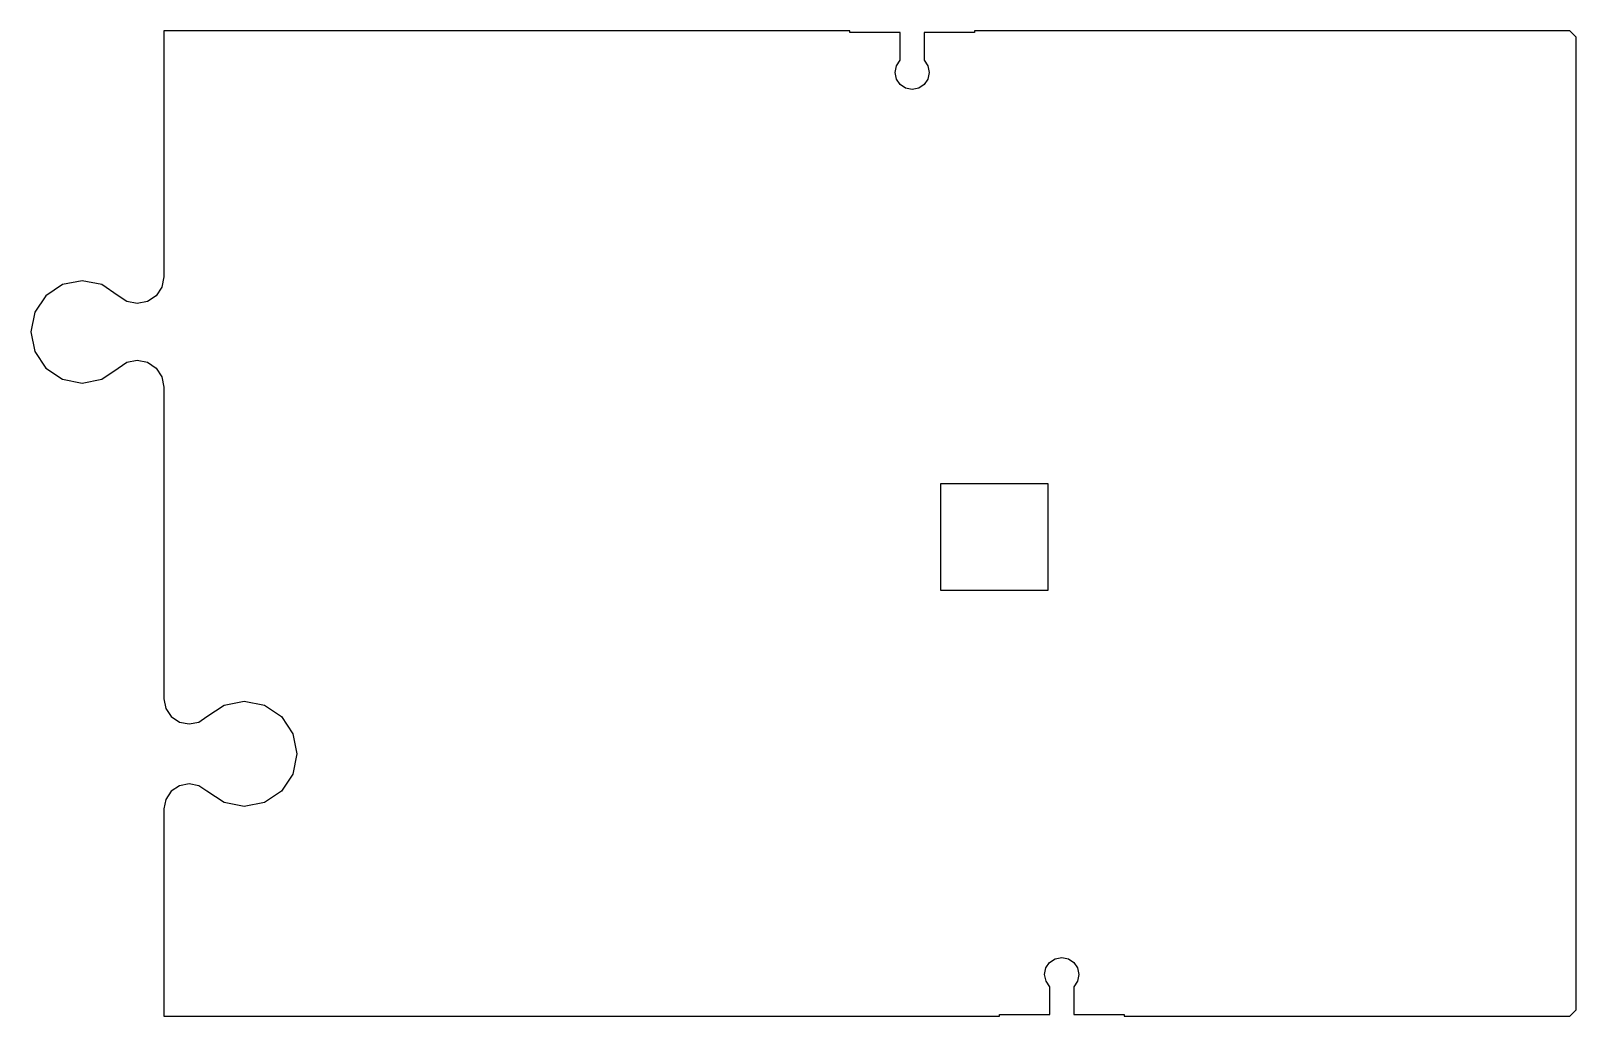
# Model space of a CAD drawing. Extents: x 0 to 5.86, y 0 to 3.73.
import ezdxf

# ---------------------------------------------------------------- set-up
doc = ezdxf.new("R2010")
doc.units = 0
doc.layers.get('0').update_dxf_attribs({"linetype": 'CONTINUOUS'})

msp = doc.modelspace()

# ---------------------------------------------------------------- linework, layer by layer
at = {"color": 4}
for p, q in [((3.1031, 3.7323), (0.5041, 3.7323)), ((0.5041, 3.7323), (0.5041, 2.8008)), ((3.1031, 3.7264), (3.1031, 3.7323)), ((3.2941, 3.7264), (3.1031, 3.7264)), ((3.2941, 3.6213), (3.2941, 3.7264)), ((3.5756, 3.7264), (3.3847, 3.7264)), ((3.3847, 3.7264), (3.3847, 3.6213)), ((5.8315, 3.7323), (3.5756, 3.7323)), ((3.5756, 3.7323), (3.5756, 3.7264)), ((5.8551, 3.7087), (5.8315, 3.7323)), ((5.8551, 0.0237), (5.8551, 3.7087)), ((3.2744, 3.5748), (3.2797, 3.6005)), ((3.2795, 3.5496), (3.2744, 3.5748)), ((3.2797, 3.6005), (3.2941, 3.6213)), ((3.3847, 3.6213), (3.399, 3.6005)), ((3.399, 3.6005), (3.4043, 3.5748)), ((3.4043, 3.5748), (3.3992, 3.5496)), ((3.2934, 3.5289), (3.2795, 3.5496)), ((3.3141, 3.515), (3.2934, 3.5289)), ((3.3394, 3.5099), (3.3141, 3.515)), ((3.3646, 3.515), (3.3394, 3.5099)), ((3.3853, 3.5289), (3.3646, 3.515)), ((3.3992, 3.5496), (3.3853, 3.5289)), ((0.1196, 2.7713), (0.0567, 2.7291)), ((0.1939, 2.7859), (0.1196, 2.7713)), ((0.2682, 2.7713), (0.1939, 2.7859)), ((0.3311, 2.7291), (0.2682, 2.7713)), ((0.4964, 2.762), (0.4744, 2.7291)), ((0.5041, 2.8008), (0.4964, 2.762)), ((0.0567, 2.7291), (0.0146, 2.6663)), ((0.3639, 2.7071), (0.3311, 2.7291)), ((0.4027, 2.6994), (0.3639, 2.7071)), ((0.4415, 2.7071), (0.4027, 2.6994)), ((0.4744, 2.7291), (0.4415, 2.7071)), ((0.0146, 2.6663), (0, 2.592)), ((0, 2.592), (0.0146, 2.5177)), ((0.0146, 2.5177), (0.0567, 2.4549)), ((0.3311, 2.4549), (0.3639, 2.4769)), ((0.3639, 2.4769), (0.4027, 2.4846)), ((0.4027, 2.4846), (0.4416, 2.4769)), ((0.4416, 2.4769), (0.4744, 2.4549)), ((0.0567, 2.4549), (0.1196, 2.4128)), ((0.1196, 2.4128), (0.1939, 2.3981)), ((0.1939, 2.3981), (0.2682, 2.4128)), ((0.2682, 2.4128), (0.3311, 2.4549)), ((0.4744, 2.4549), (0.4964, 2.422)), ((0.4964, 2.422), (0.5041, 2.3832)), ((0.5041, 2.3832), (0.5041, 1.2021)), ((3.4476, 1.6122), (3.4476, 2.0177)), ((3.4476, 2.0177), (3.8531, 2.0177)), ((3.8531, 2.0177), (3.8531, 1.6122)), ((3.8531, 1.6122), (3.4476, 1.6122)), ((0.5041, 1.2021), (0.5113, 1.1656)), ((0.6671, 1.1346), (0.7318, 1.1781)), ((0.7318, 1.1781), (0.8084, 1.1931)), ((0.8084, 1.1931), (0.8848, 1.1781)), ((0.8848, 1.1781), (0.9497, 1.1346)), ((0.5113, 1.1656), (0.5321, 1.1346)), ((0.5321, 1.1346), (0.563, 1.1139)), ((0.563, 1.1139), (0.5996, 1.1067)), ((0.5996, 1.1067), (0.6361, 1.1139)), ((0.6361, 1.1139), (0.6671, 1.1346)), ((0.9497, 1.1346), (0.9931, 1.0699)), ((0.9931, 1.0699), (1.0082, 0.9933)), ((1.0082, 0.9933), (0.9931, 0.9168)), ((0.5996, 0.88), (0.563, 0.8728)), ((0.6361, 0.8728), (0.5996, 0.88)), ((0.9931, 0.9168), (0.9497, 0.8521)), ((0.5113, 0.8211), (0.5041, 0.7846)), ((0.5321, 0.8521), (0.5113, 0.8211)), ((0.563, 0.8728), (0.5321, 0.8521)), ((0.6671, 0.8521), (0.6361, 0.8728)), ((0.7318, 0.8086), (0.6671, 0.8521)), ((0.9497, 0.8521), (0.8849, 0.8086)), ((0.5041, 0.7846), (0.5041, 0)), ((0.8084, 0.7935), (0.7318, 0.8086)), ((0.8849, 0.8086), (0.8084, 0.7935)), ((3.8413, 0.1575), (3.8464, 0.1828)), ((3.8464, 0.1828), (3.8603, 0.2034)), ((3.8603, 0.2034), (3.881, 0.2173)), ((3.881, 0.2173), (3.9063, 0.2224)), ((3.9063, 0.2224), (3.9315, 0.2173)), ((3.9315, 0.2173), (3.9522, 0.2034)), ((3.9522, 0.2034), (3.9661, 0.1828)), ((3.9661, 0.1828), (3.9712, 0.1575)), ((3.8466, 0.1319), (3.8413, 0.1575)), ((3.861, 0.111), (3.8466, 0.1319)), ((3.9659, 0.1319), (3.9516, 0.111)), ((3.9712, 0.1575), (3.9659, 0.1319)), ((3.861, 0.0059), (3.861, 0.111)), ((3.9516, 0.111), (3.9516, 0.0059)), ((0.5041, 0), (3.6701, 0)), ((3.6701, 0), (3.6701, 0.0059)), ((3.6701, 0.0059), (3.861, 0.0059)), ((3.9516, 0.0059), (4.1425, 0.0059)), ((4.1425, 0.0059), (4.1425, 0)), ((4.1425, 0), (5.8315, 0)), ((5.8315, 0), (5.8551, 0.0237))]:
    msp.add_line(p, q, dxfattribs=at)

doc.saveas('drawing.dxf')
